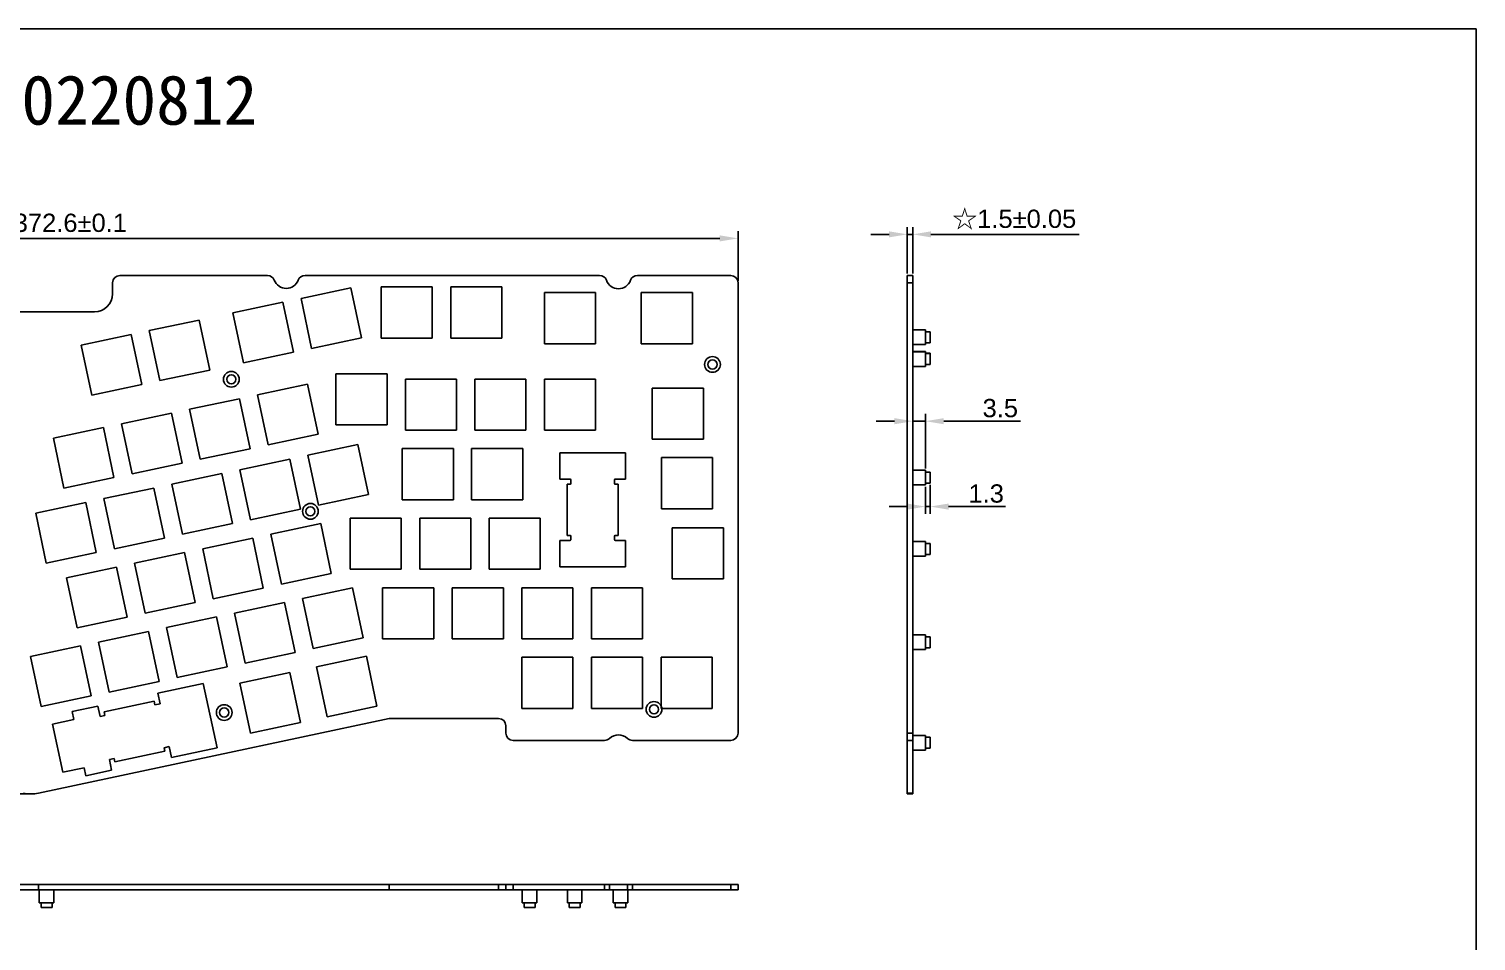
# Model space of a CAD drawing. Header units: millimetres. Extents: x 10619 to 11332, y 86 to 1699.
# Drawn here: x 10935.2 to 11331.6, y 340.7 to 590.5 of the extents above; entities that cross this region are included whole.
import ezdxf

# ---------------------------------------------------------------- set-up
doc = ezdxf.new("R2010")
doc.units = ezdxf.units.MM
doc.styles.add('STYLE1', font='')
doc.styles.add('标注', font='arial.ttf')
doc.styles.get('STYLE1').set_extended_font_data('SimSun')
doc.dimstyles.new('ISO-25', dxfattribs={"dimtxt": 5, "dimasz": 5, "dimexe": 2, "dimexo": 0.5, "dimgap": 1, "dimtad": 1, "dimdec": 3, "dimdsep": 46, "dimtxsty": '标注', "dimcen": 2.5, "dimadec": 0, "dimazin": 0, "dimtfac": 1, "dimtdec": 3, "dimtmove": 0, "dimatfit": 3, "dimfxl": 1, "dimarcsym": 0})

# ---------------------------------------------------------------- blocks, each defined once
blk = doc.blocks.new('*D33')
at = {"color": 0, "lineweight": -2}
for p, q in [((11175.78, 523.46), (11175.78, 536.22)), ((11177.28, 523.46), (11177.28, 536.22)), ((11170.78, 534.22), (11165.78, 534.22)), ((11175.78, 534.22), (11177.28, 534.22)), ((11182.28, 534.22), (11222.9, 534.22))]:
    blk.add_line(p, q, dxfattribs=at)
at = {"color": 0}
for points in [[(11170.78, 535.05), (11170.78, 533.38), (11175.78, 534.22)], [(11182.28, 535.05), (11182.28, 533.38), (11177.28, 534.22)]]:
    blk.add_solid(points, dxfattribs=at)
at = {"layer": 'Defpoints', "color": 0}
for p in [(11177.28, 534.22), (11175.78, 522.96), (11177.28, 522.96)]:
    blk.add_point(p, dxfattribs=at)
at = {"color": 0, "insert": (11205.09, 538.26), "char_height": 5, "attachment_point": 5, "style": '标注'}
blk.add_mtext('{\\fSimSun|b0|i0|c134|p2;☆}1.5{\\fArial|b0|i0|c134|p34;%%P}0.05', dxfattribs=at)
blk = doc.blocks.new('*D34')
at = {"color": 0, "lineweight": -2}
for p, q in [((11177.28, 470.11), (11177.28, 485.05)), ((11180.78, 470.11), (11180.78, 485.05)), ((11172.28, 483.05), (11167.28, 483.05)), ((11177.28, 483.05), (11180.78, 483.05)), ((11185.78, 483.05), (11206.83, 483.05))]:
    blk.add_line(p, q, dxfattribs=at)
at = {"color": 0}
for points in [[(11172.28, 483.89), (11172.28, 482.22), (11177.28, 483.05)], [(11185.78, 483.89), (11185.78, 482.22), (11180.78, 483.05)]]:
    blk.add_solid(points, dxfattribs=at)
at = {"layer": 'Defpoints', "color": 0}
for p in [(11177.28, 483.05), (11177.28, 469.61), (11180.78, 469.61)]:
    blk.add_point(p, dxfattribs=at)
at = {"color": 0, "insert": (11201.26, 486.61), "char_height": 5, "attachment_point": 5, "style": '标注'}
blk.add_mtext('3.5', dxfattribs=at)
blk = doc.blocks.new('*D35')
at = {"color": 0, "lineweight": -2}
for p, q in [((11180.78, 465.11), (11180.78, 457.67)), ((11182.08, 465.61), (11182.08, 457.67)), ((11175.78, 459.67), (11170.78, 459.67)), ((11180.78, 459.67), (11182.08, 459.67)), ((11187.08, 459.67), (11202.71, 459.67))]:
    blk.add_line(p, q, dxfattribs=at)
at = {"color": 0}
for points in [[(11175.78, 460.5), (11175.78, 458.84), (11180.78, 459.67)], [(11187.08, 460.5), (11187.08, 458.84), (11182.08, 459.67)]]:
    blk.add_solid(points, dxfattribs=at)
at = {"layer": 'Defpoints', "color": 0}
for p in [(11180.78, 465.61), (11182.08, 466.11), (11182.08, 459.67)]:
    blk.add_point(p, dxfattribs=at)
at = {"color": 0, "insert": (11197.4, 463.22), "char_height": 5, "attachment_point": 5, "style": '标注'}
blk.add_mtext('1.3', dxfattribs=at)
blk = doc.blocks.new('*D36')
at = {"color": 0, "lineweight": -2}
for p, q in [((10756.83, 521.46), (10756.83, 535.11)), ((10761.83, 533.11), (11124.43, 533.11)), ((11129.43, 521.52), (11129.43, 535.11))]:
    blk.add_line(p, q, dxfattribs=at)
at = {"color": 0}
for points in [[(10761.83, 533.95), (10761.83, 532.28), (10756.83, 533.11)], [(11124.43, 533.95), (11124.43, 532.28), (11129.43, 533.11)]]:
    blk.add_solid(points, dxfattribs=at)
at = {"layer": 'Defpoints', "color": 0}
for p in [(11129.43, 533.11), (10756.83, 520.96), (11129.43, 521.02)]:
    blk.add_point(p, dxfattribs=at)
at = {"color": 0, "insert": (10943.13, 537.16), "char_height": 5, "attachment_point": 5, "style": '标注'}
blk.add_mtext('{\\fSimSun|b0|i0|c134|p2;☆}372.6{\\fArial|b0|i0|c134|p34;%%P}0.1', dxfattribs=at)
blk = doc.blocks.new('*D43')
at = {"color": 0, "lineweight": -2}
for p, q in [((10758.33, 522.96), (10716.35, 522.96)), ((10718.35, 385.99), (10718.35, 517.96)), ((10935.24, 380.99), (10716.35, 380.99))]:
    blk.add_line(p, q, dxfattribs=at)
at = {"color": 0}
for points in [[(10717.52, 517.96), (10719.18, 517.96), (10718.35, 522.96)], [(10717.52, 385.99), (10719.18, 385.99), (10718.35, 380.99)]]:
    blk.add_solid(points, dxfattribs=at)
at = {"layer": 'Defpoints', "color": 0}
for p in [(10718.35, 522.96), (10758.83, 522.96), (10935.74, 380.99)]:
    blk.add_point(p, dxfattribs=at)
at = {"color": 0, "insert": (10714.3, 451.97), "char_height": 5, "attachment_point": 5, "rotation": 90, "style": '标注'}
blk.add_mtext('\\A1;☆142±0.1', dxfattribs=at)
blk = doc.blocks.new('BR')
at = {"color": 6, "linetype": 'Continuous'}
for p, q in [((11677.08, 1035.58), (11691.08, 1035.58)), ((11677.08, 1021.58), (11677.08, 1035.58)), ((11691.08, 1035.58), (11691.08, 1021.58)), ((11696.13, 1035.58), (11710.13, 1035.58)), ((11696.13, 1021.58), (11696.13, 1035.58)), ((11710.13, 1035.58), (11710.13, 1021.58)), ((11691.08, 1021.58), (11677.08, 1021.58)), ((11710.13, 1021.58), (11696.13, 1021.58)), ((11411.2, 980.44), (11411.2, 962.44)), ((11418.4, 980.44), (11411.2, 980.44)), ((11418.4, 977.5), (11418.4, 980.44)), ((11435.2, 980.44), (11435.2, 977.5)), ((11442.4, 980.44), (11435.2, 980.44)), ((11442.4, 962.44), (11442.4, 980.44)), ((11419.72, 977.5), (11418.4, 977.5)), ((11419.72, 978.5), (11419.72, 977.5)), ((11433.72, 978.5), (11419.72, 978.5)), ((11433.72, 977.5), (11433.72, 978.5)), ((11435.2, 977.5), (11433.72, 977.5)), ((11670.9, 978.43), (11684.9, 978.43)), ((11670.9, 964.43), (11670.9, 978.43)), ((11684.9, 978.43), (11684.9, 964.43)), ((11689.97, 978.43), (11703.97, 978.43)), ((11689.97, 964.43), (11689.97, 978.43)), ((11703.97, 978.43), (11703.97, 964.43)), ((11723.04, 978.43), (11709.04, 978.43)), ((11709.04, 978.43), (11709.04, 964.43)), ((11723.04, 964.43), (11723.04, 978.43)), ((11418.4, 962.44), (11418.4, 965.5)), ((11418.4, 965.5), (11419.72, 965.5)), ((11419.72, 965.5), (11419.72, 964.5)), ((11419.72, 964.5), (11433.72, 964.5)), ((11433.72, 964.5), (11433.72, 965.5)), ((11433.72, 965.5), (11435.2, 965.5)), ((11435.2, 965.5), (11435.2, 962.44)), ((11684.9, 964.43), (11670.9, 964.43)), ((11703.97, 964.43), (11689.97, 964.43)), ((11709.04, 964.43), (11723.04, 964.43)), ((11411.2, 962.44), (11418.4, 962.44)), ((11431.65, 945.45), (11431.65, 959.45)), ((11431.65, 959.45), (11445.65, 959.45)), ((11435.2, 962.44), (11442.4, 962.44)), ((11445.65, 959.45), (11445.65, 945.45)), ((11450.7, 945.45), (11450.7, 959.45)), ((11450.7, 959.45), (11464.7, 959.45)), ((11464.7, 959.45), (11464.7, 945.45)), ((11647.38, 959.7), (11633.68, 956.79)), ((11650.29, 946.01), (11647.38, 959.7)), ((11689.97, 959.38), (11703.97, 959.38)), ((11689.97, 945.38), (11689.97, 959.38)), ((11703.97, 959.38), (11703.97, 945.38)), ((11723.04, 959.38), (11709.04, 959.38)), ((11709.04, 959.38), (11709.04, 945.38)), ((11723.04, 945.38), (11723.04, 959.38)), ((11742.11, 959.38), (11728.11, 959.38)), ((11728.11, 959.38), (11728.11, 945.38)), ((11742.11, 945.38), (11742.11, 959.38)), ((11473.78, 957.42), (11470.89, 943.72)), ((11487.48, 954.52), (11473.78, 957.42)), ((11633.68, 956.79), (11636.6, 943.1)), ((11484.58, 940.83), (11487.48, 954.52)), ((11626.43, 955.25), (11612.74, 952.33)), ((11612.74, 952.33), (11615.65, 938.64)), ((11629.35, 941.55), (11626.43, 955.25)), ((11445.65, 945.45), (11431.65, 945.45)), ((11464.7, 945.45), (11450.7, 945.45)), ((11470.89, 943.72), (11484.58, 940.83)), ((11636.6, 943.1), (11650.29, 946.01)), ((11703.97, 945.38), (11689.97, 945.38)), ((11709.04, 945.38), (11723.04, 945.38)), ((11728.11, 945.38), (11742.11, 945.38)), ((11615.65, 938.64), (11629.35, 941.55))]:
    blk.add_line(p, q, dxfattribs=at)

msp = doc.modelspace()

# ---------------------------------------------------------------- linework, layer by layer
at = {"color": 7, "linetype": 'Continuous'}
for p, q in [((10618.802, 590.4655), (11331.5777, 590.4655)), ((11331.5777, 86.4312), (11331.5777, 590.4655)), ((10958.1264, 520.9621), (10958.1264, 517.9621)), ((11000.5348, 522.9621), (10960.1264, 522.9621)), ((11023.4099, 519.6085), (11009.7164, 516.6952)), ((11091.5039, 522.9621), (11010.8281, 522.9621)), ((11026.3232, 505.9149), (11023.4099, 519.6085)), ((11045.6771, 519.8071), (11031.6771, 519.8071)), ((11031.6771, 519.8071), (11031.6771, 505.8071)), ((11045.6771, 505.8071), (11045.6771, 519.8071)), ((11064.7271, 519.8071), (11050.7271, 519.8071)), ((11050.7271, 519.8071), (11050.7271, 505.8071)), ((11064.7271, 505.8071), (11064.7271, 519.8071)), ((11127.4264, 522.9621), (11101.8537, 522.9621)), ((11129.4264, 397.6421), (11129.4264, 520.9621)), ((11175.7766, 380.9872), (11175.7803, 522.9621)), ((11175.7803, 522.9621), (11177.2803, 522.9621)), ((11175.7803, 520.9621), (11177.2803, 520.9621)), ((11177.2766, 380.9872), (11177.2803, 522.9621)), ((11004.7769, 515.6443), (10991.0834, 512.731)), ((11007.6902, 501.9508), (11004.7769, 515.6443)), ((11009.7164, 516.6952), (11012.6297, 503.0016)), ((11090.3761, 518.2621), (11076.3761, 518.2621)), ((11076.3761, 518.2621), (11076.3761, 504.2621)), ((11090.3761, 504.2621), (11090.3761, 518.2621)), ((11116.9211, 518.2621), (11102.9211, 518.2621)), ((11102.9211, 518.2621), (11102.9211, 504.2621)), ((11116.9211, 504.2621), (11116.9211, 518.2621)), ((10918.1264, 512.9621), (10953.1264, 512.9621)), ((10991.0834, 512.731), (10993.9967, 499.0375)), ((10981.8158, 510.7593), (10968.1223, 507.846)), ((10968.1223, 507.846), (10971.0356, 494.1525)), ((10984.7291, 497.0658), (10981.8158, 510.7593)), ((11180.78, 508.035), (11177.28, 508.035)), ((11180.7798, 504.035), (11180.78, 508.0349)), ((11180.7799, 507.535), (11182.0799, 507.5349)), ((11182.0799, 504.535), (11182.0799, 507.5349)), ((10963.1828, 506.7952), (10949.4893, 503.8819)), ((10949.4893, 503.8819), (10952.4026, 490.1883)), ((10966.0961, 493.1016), (10963.1828, 506.7952)), ((11012.6297, 503.0016), (11026.3232, 505.9149)), ((11031.6771, 505.8071), (11045.6771, 505.8071)), ((11050.7271, 505.8071), (11064.7271, 505.8071)), ((11076.3761, 504.2621), (11090.3761, 504.2621)), ((11102.9211, 504.2621), (11116.9211, 504.2621)), ((11180.7798, 504.035), (11177.2798, 504.035)), ((11180.7799, 504.535), (11182.0799, 504.5349)), ((10993.9967, 499.0375), (11007.6902, 501.9508)), ((11180.7798, 502.1767), (11177.2798, 502.1768)), ((11180.7798, 502.0458), (11177.2798, 502.0459)), ((11180.7797, 498.0458), (11180.7798, 502.1766)), ((11180.7798, 501.6767), (11182.0798, 501.6766)), ((11180.7798, 501.5458), (11182.0798, 501.5457)), ((11182.0797, 498.5458), (11182.0798, 501.5457)), ((11182.0798, 501.5604), (11182.0798, 501.6766)), ((10971.0356, 494.1525), (10984.7291, 497.0658)), ((11019.2764, 496.0621), (11033.2764, 496.0621)), ((11019.2764, 482.0621), (11019.2764, 496.0621)), ((11033.2764, 496.0621), (11033.2764, 482.0621)), ((11180.7797, 498.0458), (11177.2797, 498.0459)), ((11180.7797, 498.5458), (11182.0797, 498.5457)), ((10952.4026, 490.1883), (10966.0961, 493.1016)), ((11011.4765, 493.1857), (10997.783, 490.2724)), ((11014.3898, 479.4922), (11011.4765, 493.1857)), ((11038.3264, 494.5921), (11052.3264, 494.5921)), ((11038.3264, 480.5921), (11038.3264, 494.5921)), ((11052.3264, 494.5921), (11052.3264, 480.5921)), ((11119.9211, 492.1421), (11105.9211, 492.1421)), ((11105.9211, 492.1421), (11105.9211, 478.1421)), ((11119.9211, 478.1421), (11119.9211, 492.1421)), ((10992.8435, 489.2215), (10979.15, 486.3082)), ((10995.7568, 475.528), (10992.8435, 489.2215)), ((10997.783, 490.2724), (11000.6963, 476.5789)), ((10974.2106, 485.2574), (10960.517, 482.3441)), ((10977.1239, 471.5638), (10974.2106, 485.2574)), ((10979.15, 486.3082), (10982.0633, 472.6147)), ((10955.5776, 481.2932), (10941.8841, 478.3799)), ((10958.4909, 467.5997), (10955.5776, 481.2932)), ((10960.517, 482.3441), (10963.4303, 468.6505)), ((11033.2764, 482.0621), (11019.2764, 482.0621)), ((11052.3264, 480.5921), (11038.3264, 480.5921)), ((10941.8841, 478.3799), (10944.7974, 464.6864)), ((11000.6963, 476.5789), (11014.3898, 479.4922)), ((11025.2707, 476.644), (11011.5772, 473.7307)), ((11028.184, 462.9505), (11025.2707, 476.644)), ((11105.9211, 478.1421), (11119.9211, 478.1421)), ((10982.0633, 472.6147), (10995.7568, 475.528)), ((11006.6377, 472.6799), (10992.9442, 469.7666)), ((11009.551, 458.9863), (11006.6377, 472.6799)), ((11011.5772, 473.7307), (11014.4904, 460.0372)), ((11108.4264, 473.0921), (11122.4264, 473.0921)), ((11108.4264, 459.0921), (11108.4264, 473.0921)), ((11122.4264, 473.0921), (11122.4264, 459.0921)), ((10963.4303, 468.6505), (10977.1239, 471.5638)), ((10988.0047, 468.7157), (10974.3112, 465.8024)), ((10990.918, 455.0222), (10988.0047, 468.7157)), ((10992.9442, 469.7666), (10995.8575, 456.0731)), ((11180.7789, 469.612), (11177.2789, 469.6121)), ((11180.7788, 465.6121), (11180.7789, 469.612)), ((11180.7789, 469.112), (11182.0789, 469.112)), ((11182.0788, 466.112), (11182.0789, 469.1119)), ((10944.7974, 464.6864), (10958.4909, 467.5997)), ((10969.3717, 464.7516), (10955.6782, 461.8383)), ((10972.285, 451.058), (10969.3717, 464.7516)), ((10974.3112, 465.8024), (10977.2245, 452.1089)), ((11180.7788, 465.612), (11177.2788, 465.6121)), ((11180.7788, 466.112), (11182.0788, 466.112)), ((10950.7388, 460.7874), (10937.0452, 457.8741)), ((10953.6521, 447.0939), (10950.7388, 460.7874)), ((10955.6782, 461.8383), (10958.5915, 448.1447)), ((11014.4904, 460.0372), (11028.184, 462.9505)), ((10937.0452, 457.8741), (10939.9585, 444.1806)), ((10995.8575, 456.0731), (11009.551, 458.9863)), ((11023.1764, 456.4921), (11037.1764, 456.4921)), ((11023.1764, 442.4921), (11023.1764, 456.4921)), ((11037.1764, 456.4921), (11037.1764, 442.4921)), ((11042.2264, 456.4921), (11056.2264, 456.4921)), ((11042.2264, 442.4921), (11042.2264, 456.4921)), ((11056.2264, 456.4921), (11056.2264, 442.4921)), ((11122.4264, 459.0921), (11108.4264, 459.0921)), ((10977.2245, 452.1089), (10990.918, 455.0222)), ((11015.1109, 455.0062), (11001.4174, 452.0929)), ((11001.4174, 452.0929), (11004.3307, 438.3994)), ((11018.0242, 441.3127), (11015.1109, 455.0062)), ((11111.4264, 453.8421), (11125.4264, 453.8421)), ((11111.4264, 439.8421), (11111.4264, 453.8421)), ((11125.4264, 453.8421), (11125.4264, 439.8421)), ((10958.5915, 448.1447), (10972.285, 451.058)), ((10996.478, 451.042), (10982.7844, 448.1287)), ((10982.7844, 448.1287), (10985.6977, 434.4352)), ((10999.3913, 437.3485), (10996.478, 451.042)), ((11180.7784, 450.0697), (11177.2784, 450.0698)), ((11180.7783, 446.0697), (11180.7784, 450.0696)), ((11180.7784, 449.5697), (11182.0784, 449.5696)), ((11182.0783, 446.5697), (11182.0784, 449.5696)), ((10939.9585, 444.1806), (10953.6521, 447.0939)), ((10977.845, 447.0779), (10964.1515, 444.1646)), ((10964.1515, 444.1646), (10967.0648, 430.4711)), ((10980.7583, 433.3843), (10977.845, 447.0779)), ((11180.7783, 446.0697), (11177.2783, 446.0698)), ((11180.7783, 446.5697), (11182.0783, 446.5696)), ((10959.212, 443.1137), (10945.5185, 440.2004)), ((10945.5185, 440.2004), (10948.4318, 426.5069)), ((10962.1253, 429.4202), (10959.212, 443.1137)), ((11004.3307, 438.3994), (11018.0242, 441.3127)), ((11037.1764, 442.4921), (11023.1764, 442.4921)), ((11056.2264, 442.4921), (11042.2264, 442.4921)), ((10985.6977, 434.4352), (10999.3913, 437.3485)), ((11023.858, 437.3908), (11010.1645, 434.4775)), ((11026.7713, 423.6973), (11023.858, 437.3908)), ((11032.0763, 437.4421), (11046.0763, 437.4421)), ((11032.0763, 423.4421), (11032.0763, 437.4421)), ((11046.0763, 437.4421), (11046.0763, 423.4421)), ((11125.4264, 439.8421), (11111.4264, 439.8421)), ((10967.0648, 430.4711), (10980.7583, 433.3843)), ((11005.2251, 433.4266), (10991.5315, 430.5133)), ((11008.1384, 419.7331), (11005.2251, 433.4266)), ((11010.1645, 434.4775), (11013.0778, 420.784)), ((10948.4318, 426.5069), (10962.1253, 429.4202)), ((10986.5921, 429.4625), (10972.8986, 426.5492)), ((10989.5054, 415.7689), (10986.5921, 429.4625)), ((10991.5315, 430.5133), (10994.4448, 416.8198)), ((10967.9591, 425.4983), (10954.2656, 422.585)), ((10970.8724, 411.8048), (10967.9591, 425.4983)), ((10972.8986, 426.5492), (10975.8119, 412.8556)), ((11180.7778, 424.512), (11177.2778, 424.5121)), ((11180.7776, 420.512), (11180.7778, 424.512)), ((10949.3261, 421.5341), (10935.6326, 418.6208)), ((10952.2394, 407.8406), (10949.3261, 421.5341)), ((10954.2656, 422.585), (10957.1789, 408.8915)), ((11013.0778, 420.784), (11026.7713, 423.6973)), ((11046.0763, 423.4421), (11032.0763, 423.4421)), ((11180.7776, 420.512), (11177.2776, 420.5121)), ((11180.7777, 424.012), (11182.0777, 424.012)), ((11180.7777, 421.012), (11182.0777, 421.012)), ((11182.0777, 421.012), (11182.0777, 424.0119)), ((10935.6326, 418.6208), (10938.5459, 404.9273)), ((10994.4448, 416.8198), (11008.1384, 419.7331)), ((10975.8119, 412.8556), (10989.5054, 415.7689)), ((10957.1789, 408.8915), (10970.8724, 411.8048)), ((10970.5414, 408.5562), (10982.9634, 411.199)), ((10970.5414, 408.5562), (10971.1535, 405.6792)), ((10986.709, 393.593), (10982.9634, 411.199)), ((10938.5459, 404.9273), (10952.2394, 407.8406)), ((10954.1091, 405.0602), (10947.0667, 403.562)), ((10954.7212, 402.1832), (10954.1091, 405.0602)), ((10969.4999, 406.3497), (10955.8063, 403.4365)), ((10969.7079, 405.3716), (10969.4999, 406.3497)), ((10971.1535, 405.6792), (10969.7079, 405.3716)), ((10937.8154, 381.206), (11033.8725, 401.6421)), ((10947.535, 401.3612), (10941.6663, 400.1127)), ((10947.0667, 403.562), (10947.535, 401.3612)), ((10956.0144, 402.4583), (10954.7212, 402.1832)), ((10955.8063, 403.4365), (10956.0144, 402.4583)), ((11033.8725, 401.6421), (11063.8263, 401.6421)), ((10941.6663, 400.1127), (10944.4755, 386.9082)), ((11065.8263, 399.6421), (11065.8263, 397.6421)), ((11175.777, 397.6421), (11177.277, 397.6421)), ((11177.277, 396.9878), (11180.777, 396.9877)), ((11180.7769, 392.9878), (11180.777, 396.9877)), ((11180.777, 396.4877), (11182.077, 396.4877)), ((11182.0769, 393.4877), (11182.077, 396.4877)), ((10958.7196, 389.7429), (10972.4132, 392.6562)), ((10972.2051, 393.6343), (10973.6506, 393.9419)), ((10972.4132, 392.6562), (10972.2051, 393.6343)), ((10973.6506, 393.9419), (10974.287, 390.9502)), ((10986.709, 393.593), (10974.287, 390.9502)), ((11067.8263, 395.6421), (11092.8713, 395.6421)), ((11100.5015, 395.6421), (11127.4264, 395.6421)), ((11175.777, 395.6421), (11177.277, 395.6421)), ((11177.2769, 392.9878), (11180.7769, 392.9877)), ((11180.7769, 393.4877), (11182.0769, 393.4877)), ((10957.2183, 390.4459), (10958.5115, 390.721)), ((10957.8548, 387.4543), (10957.2183, 390.4459)), ((10958.5115, 390.721), (10958.7196, 389.7429)), ((10944.4755, 386.9082), (10950.3442, 388.1567)), ((10950.3442, 388.1567), (10950.8124, 385.956)), ((10950.8124, 385.956), (10957.8548, 387.4543)), ((11175.7766, 381.206), (11177.2766, 381.206)), ((11175.7766, 380.9871), (11177.2766, 380.9871)), ((10756.8264, 356.1775), (11129.4264, 356.1777)), ((11129.4264, 354.6777), (10756.8264, 354.6775)), ((10937.8154, 356.1781), (10937.8154, 354.6781)), ((10938.0293, 354.6748), (10938.0293, 351.1748)), ((10942.0293, 354.6748), (10942.0293, 351.1748)), ((11033.8725, 354.6775), (11033.8725, 356.1775)), ((11063.8263, 354.6775), (11063.8263, 356.1775)), ((11065.8263, 354.6777), (11065.8263, 356.1777)), ((11067.8263, 356.1777), (11067.8263, 354.6777)), ((11070.3264, 354.6758), (11070.3264, 351.1758)), ((11074.3264, 354.6758), (11074.3264, 351.1758)), ((11082.6763, 354.677), (11082.6763, 351.177)), ((11086.6763, 354.677), (11086.6763, 351.177)), ((11092.8713, 356.1777), (11092.8713, 354.6777)), ((11094.2586, 356.1777), (11094.2586, 354.6777)), ((11095.2355, 354.675), (11095.2355, 351.175)), ((11099.1141, 354.6777), (11099.1141, 356.1777)), ((11099.2355, 354.675), (11099.2355, 351.175)), ((11100.5015, 354.6777), (11100.5015, 356.1777)), ((11127.4264, 356.1777), (11127.4264, 354.6777)), ((11129.4264, 356.1777), (11129.4264, 354.6777)), ((10938.0293, 351.1748), (10942.0293, 351.1748)), ((10938.5293, 349.8748), (10938.5293, 351.1748)), ((10938.5293, 349.8748), (10941.5293, 349.8748)), ((10941.5293, 349.8748), (10941.5293, 351.1748)), ((11070.3264, 351.1758), (11074.3264, 351.1758)), ((11070.8264, 349.8758), (11070.8264, 351.1758)), ((11070.8264, 349.8758), (11073.8264, 349.8758)), ((11073.8264, 349.8758), (11073.8264, 351.1758)), ((11082.6763, 351.177), (11086.6763, 351.177)), ((11083.1763, 349.877), (11083.1763, 351.177)), ((11083.1763, 349.877), (11086.1763, 349.877)), ((11086.1763, 349.877), (11086.1763, 351.177)), ((11095.2355, 351.175), (11099.2355, 351.175)), ((11095.7355, 349.875), (11095.7355, 351.175)), ((11095.7355, 349.875), (11098.7355, 349.875)), ((11098.7355, 349.875), (11098.7355, 351.175))]:
    msp.add_line(p, q, dxfattribs=at)
at = {"color": 3, "linetype": 'Continuous'}
for p, q in [((11051.4614, 475.5421), (11037.4614, 475.5421)), ((11037.4614, 475.5421), (11037.4614, 461.5421)), ((11051.4614, 461.5421), (11051.4614, 475.5421)), ((11070.4614, 475.5421), (11056.4614, 475.5421)), ((11056.4614, 475.5421), (11056.4614, 461.5421)), ((11070.4614, 461.5421), (11070.4614, 475.5421)), ((11080.6014, 474.3921), (11098.6014, 474.3921)), ((11080.6014, 467.1921), (11080.6014, 474.3921)), ((11098.6014, 474.3921), (11098.6014, 467.1921)), ((11080.6014, 467.1921), (11083.4014, 467.1921)), ((11083.4014, 465.7921), (11082.6014, 465.7921)), ((11082.6014, 465.7921), (11082.6014, 451.7921)), ((11083.6014, 466.9921), (11083.6014, 465.9921)), ((11095.6014, 465.9921), (11095.6014, 466.9921)), ((11095.8014, 467.1921), (11098.6014, 467.1921)), ((11096.6014, 465.7921), (11095.8014, 465.7921)), ((11096.6014, 451.7921), (11096.6014, 465.7921)), ((11037.4614, 461.5421), (11051.4614, 461.5421)), ((11056.4614, 461.5421), (11070.4614, 461.5421)), ((11061.2264, 456.4921), (11075.2264, 456.4921)), ((11061.2264, 442.4921), (11061.2264, 456.4921)), ((11075.2264, 456.4921), (11075.2264, 442.4921)), ((11083.4014, 450.3921), (11080.6014, 450.3921)), ((11080.6014, 443.1921), (11080.6014, 450.3921)), ((11082.6014, 451.7921), (11083.4014, 451.7921)), ((11083.6014, 451.5921), (11083.6014, 450.5921)), ((11095.6014, 450.5921), (11095.6014, 451.5921)), ((11095.8014, 451.7921), (11096.6014, 451.7921)), ((11098.6014, 450.3921), (11095.8014, 450.3921)), ((11098.6014, 450.3921), (11098.6014, 443.1921)), ((11075.2264, 442.4921), (11061.2264, 442.4921)), ((11098.6014, 443.1921), (11080.6014, 443.1921))]:
    msp.add_line(p, q, dxfattribs=at)
at = {"color": 7, "linetype": 'Continuous'}
for centre, radius in [((11122.4264, 498.5871), 2.15), ((11122.4264, 498.5871), 1.25), ((10990.6291, 494.5243), 2.15), ((10990.6291, 494.5242), 1.25), ((11012.2996, 458.3639), 2.15), ((11012.2996, 458.3638), 1.25), ((10988.6777, 403.2732), 2.15), ((10988.6777, 403.2731), 1.25), ((11106.4013, 404.1421), 2.15), ((11106.4013, 404.1421), 1.25)]:
    msp.add_circle(centre, radius, dxfattribs=at)
for centre, radius, start, end in [((10960.1264, 520.9621), 2, 90, 180), ((11000.5348, 520.9621), 2, 20.649404, 90), ((11005.6815, 522.9017), 3.5, 200.649404, 339.350596), ((11010.8281, 520.9621), 2, 90, 159.350596), ((11091.5039, 520.9621), 2, 19.798428, 90), ((11096.6788, 522.8251), 3.5, 199.798428, 340.201572), ((11101.8537, 520.9621), 2, 90, 160.201572), ((11127.4264, 520.9621), 2, 0, 90), ((10953.1264, 517.9621), 5, 270, 0), ((11063.8263, 399.6421), 2, 0, 90), ((11067.8263, 397.6421), 2, 180, 270), ((11096.6864, 393.6804), 3.5, 46.079955, 133.920045), ((11127.4264, 397.6421), 2, 270, 0), ((11092.8713, 397.6421), 2, 270, 313.920045), ((11100.5015, 397.6421), 2, 226.079955, 270), ((10935.7344, 390.9871), 10, 258.07, 282.010591)]:
    msp.add_arc(centre, radius, start, end, dxfattribs=at)
at = {"color": 3, "linetype": 'Continuous'}
for centre, start, end in [((11083.4014, 466.9921), 0, 90), ((11083.4014, 465.9921), 270, 0), ((11095.8014, 466.9921), 90, 180), ((11095.8014, 465.9921), 180, 270), ((11083.4014, 451.5921), 0, 90), ((11083.4014, 450.5921), 270, 0), ((11095.8014, 451.5921), 90, 180), ((11095.8014, 450.5921), 180, 270)]:
    msp.add_arc(centre, 0.2, start, end, dxfattribs=at)

# ---------------------------------------------------------------- block references
at = {"color": 7}
msp.add_blockref('BR', (-619.7574, -540.9889), dxfattribs=at)

# ---------------------------------------------------------------- texts
at = {"insert": (10923.8756, 577.8296), "char_height": 13.57668, "width": 161.451805, "attachment_point": 1, "style": 'STYLE1'}
msp.add_mtext('20220812', dxfattribs=at)

# ---------------------------------------------------------------- dimensions: what is measured, and where the dimension line sits
at = {"color": 7}
dim = msp.add_linear_dim(base=(11129.4255, 533.112), p1=(10756.8264, 520.9621), p2=(11129.4255, 521.021), text='{\\fSimSun|b0|i0|c134|p2;☆}<>{\\fArial|b0|i0|c134|p34;%%P}0.1', dimstyle='ISO-25', override={"dimdec": 2}, dxfattribs=at)
dim.commit()
dim.dimension.update_dxf_attribs({"geometry": '*D36', "text_midpoint": (10943.1259, 537.1567)})
dim = msp.add_linear_dim(base=(11177.2803, 534.2176), p1=(11175.7803, 522.9621), p2=(11177.2803, 522.9621), text='{\\fSimSun|b0|i0|c134|p2;☆}<>{\\fArial|b0|i0|c134|p34;%%P}0.05', dimstyle='ISO-25', dxfattribs=at)
dim.commit()
dim.dimension.update_dxf_attribs({"geometry": '*D33', "text_midpoint": (11205.0896, 538.2623)})
dim = msp.add_linear_dim(base=(10718.3493, 522.9621), p1=(10935.7415, 380.9871), p2=(10758.8264, 522.9621), angle=90, dimstyle='ISO-25', override={"dimgap": 1, "dimdec": 1, "dimpost": '☆<>', "dimtol": 1, "dimlim": 0, "dimtp": 0.1, "dimtm": 0.1, "dimtfac": 1, "dimtdec": 3, "dimtolj": 1}, dxfattribs=at)
dim.commit()
dim.dimension.update_dxf_attribs({"geometry": '*D43', "text_midpoint": (10714.3046, 451.9746)})
dim = msp.add_linear_dim(base=(11177.2803, 483.0526), p1=(11180.7789, 469.612), p2=(11177.2803, 469.6121), dimstyle='ISO-25', override={"dimdec": 1}, dxfattribs=at)
dim.commit()
dim.dimension.update_dxf_attribs({"geometry": '*D34', "text_midpoint": (11201.2609, 483.0526), "dimtype": 160})
dim = msp.add_linear_dim(base=(11182.0788, 459.6691), p1=(11180.7788, 465.612), p2=(11182.0788, 466.112), dimstyle='ISO-25', dxfattribs=at)
dim.commit()
dim.dimension.update_dxf_attribs({"geometry": '*D35', "text_midpoint": (11197.395, 463.2237)})

doc.saveas('drawing.dxf')
